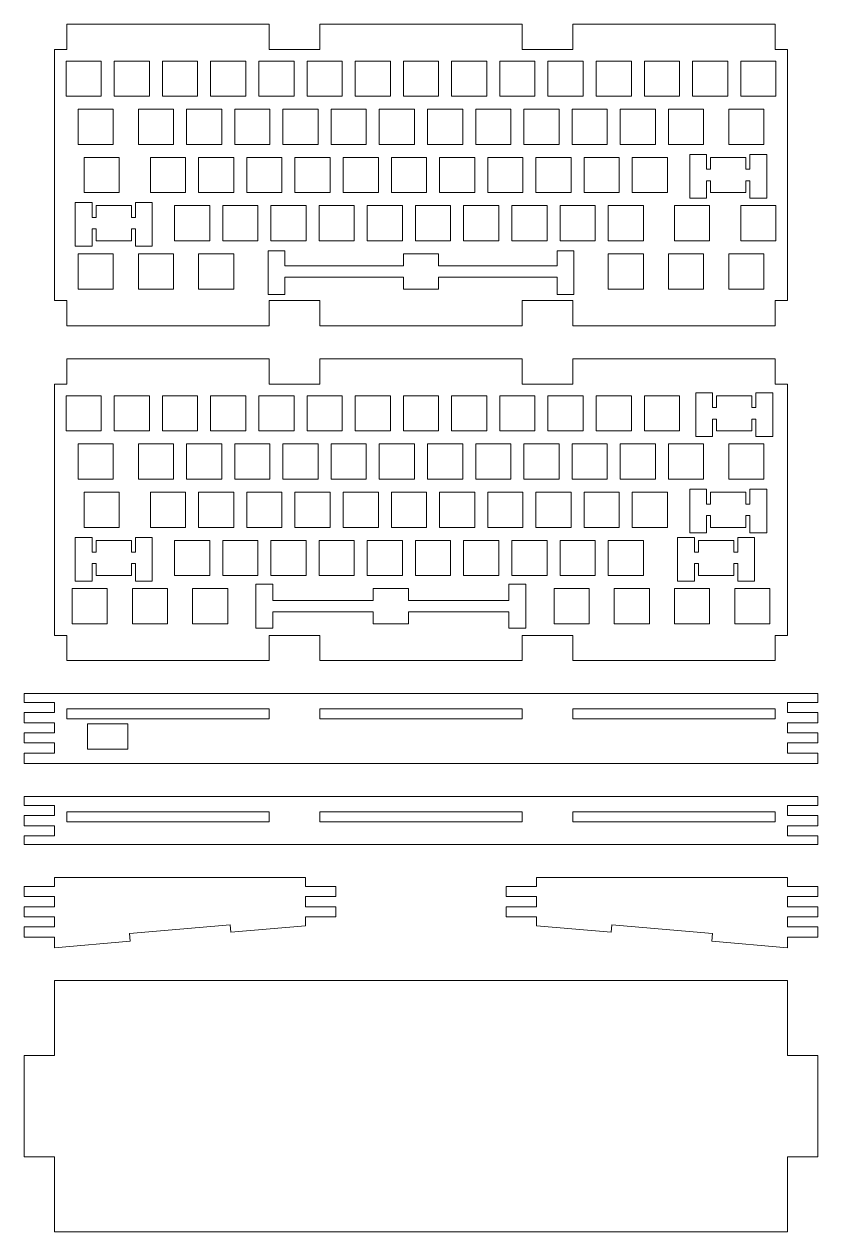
# Model space of a CAD drawing. Header units: inches. Extents: x 143 to 457, y -439 to 39.
import ezdxf

# ---------------------------------------------------------------- set-up
doc = ezdxf.new("R2010")
doc.units = ezdxf.units.IN
doc.header["$MEASUREMENT"] = 0
doc.layers.add('Layer 1', color=7, linetype='Continuous')

# ---------------------------------------------------------------- blocks, each defined once
blk = doc.blocks.new('block 3')
at = {"layer": 'Layer 1', "color": 7, "lineweight": 18, "true_color": 0xffffff}
for points in [[(440, 28.63), (440, 38.63), (360, 38.63), (360, 28.63), (340, 28.63), (340, 38.63), (260, 38.63), (260, 28.63), (240, 28.63), (240, 38.63), (160, 38.63), (160, 28.63), (155.13, 28.63), (155.13, -70.62), (160, -70.62), (160, -80.62), (240, -80.62), (240, -70.62), (260, -70.62), (260, -80.62), (340, -80.62), (340, -70.62), (360, -70.62), (360, -80.62), (440, -80.62), (440, -70.62), (444.88, -70.62), (444.88, 28.63), (440, 28.63)], [(159.7, 10.15), (159.7, 24.05), (173.6, 24.05), (173.6, 10.15), (159.7, 10.15)], [(178.75, 24.05), (192.65, 24.05), (192.65, 10.15), (178.75, 10.15), (178.75, 24.05)], [(197.8, 24.05), (211.7, 24.05), (211.7, 10.15), (197.8, 10.15), (197.8, 24.05)], [(216.85, 24.05), (230.75, 24.05), (230.75, 10.15), (216.85, 10.15), (216.85, 24.05)], [(235.9, 24.05), (249.8, 24.05), (249.8, 10.15), (235.9, 10.15), (235.9, 24.05)], [(254.95, 24.05), (268.85, 24.05), (268.85, 10.15), (254.95, 10.15), (254.95, 24.05)], [(274, 24.05), (287.9, 24.05), (287.9, 10.15), (274, 10.15), (274, 24.05)], [(293.05, 24.05), (306.95, 24.05), (306.95, 10.15), (293.05, 10.15), (293.05, 24.05)], [(312.1, 24.05), (326, 24.05), (326, 10.15), (312.1, 10.15), (312.1, 24.05)], [(331.15, 24.05), (345.05, 24.05), (345.05, 10.15), (331.15, 10.15), (331.15, 24.05)], [(350.2, 24.05), (364.1, 24.05), (364.1, 10.15), (350.2, 10.15), (350.2, 24.05)], [(369.25, 24.05), (383.15, 24.05), (383.15, 10.15), (369.25, 10.15), (369.25, 24.05)], [(388.3, 24.05), (402.2, 24.05), (402.2, 10.15), (388.3, 10.15), (388.3, 24.05)], [(407.35, 24.05), (421.25, 24.05), (421.25, 10.15), (407.35, 10.15), (407.35, 24.05)], [(440.3, 10.15), (426.4, 10.15), (426.4, 24.05), (440.3, 24.05), (440.3, 10.15)], [(178.36, -8.9), (164.46, -8.9), (164.46, 5), (178.36, 5), (178.36, -8.9)], [(188.27, -8.9), (188.27, 5), (202.18, 5), (202.18, -8.9), (188.27, -8.9)], [(207.32, -8.9), (207.32, 5), (221.23, 5), (221.23, -8.9), (207.32, -8.9)], [(226.37, -8.9), (226.37, 5), (240.28, 5), (240.28, -8.9), (226.37, -8.9)], [(245.42, -8.9), (245.42, 5), (259.33, 5), (259.33, -8.9), (245.42, -8.9)], [(264.47, -8.9), (264.47, 5), (278.38, 5), (278.38, -8.9), (264.47, -8.9)], [(283.52, -8.9), (283.52, 5), (297.43, 5), (297.43, -8.9), (283.52, -8.9)], [(302.57, -8.9), (302.57, 5), (316.48, 5), (316.48, -8.9), (302.57, -8.9)], [(321.62, -8.9), (321.62, 5), (335.53, 5), (335.53, -8.9), (321.62, -8.9)], [(340.67, -8.9), (340.67, 5), (354.58, 5), (354.58, -8.9), (340.67, -8.9)], [(359.72, -8.9), (359.72, 5), (373.63, 5), (373.63, -8.9), (359.72, -8.9)], [(392.68, 5), (392.68, -8.9), (378.77, -8.9), (378.77, 5), (392.68, 5)], [(411.73, 5), (411.73, -8.9), (397.82, -8.9), (397.82, 5), (411.73, 5)], [(421.64, 5), (435.54, 5), (435.54, -8.9), (421.64, -8.9), (421.64, 5)], [(180.74, -14.05), (180.74, -27.95), (166.84, -27.95), (166.84, -14.05), (180.74, -14.05)], [(193.04, -14.05), (206.94, -14.05), (206.94, -27.95), (193.04, -27.95), (193.04, -14.05)], [(212.09, -14.05), (225.99, -14.05), (225.99, -27.95), (212.09, -27.95), (212.09, -14.05)], [(231.14, -14.05), (245.04, -14.05), (245.04, -27.95), (231.14, -27.95), (231.14, -14.05)], [(250.19, -27.95), (250.19, -14.05), (264.09, -14.05), (264.09, -27.95), (250.19, -27.95)], [(269.24, -27.95), (269.24, -14.05), (283.14, -14.05), (283.14, -27.95), (269.24, -27.95)], [(288.29, -27.95), (288.29, -14.05), (302.19, -14.05), (302.19, -27.95), (288.29, -27.95)], [(307.34, -27.95), (307.34, -14.05), (321.24, -14.05), (321.24, -27.95), (307.34, -27.95)], [(326.39, -27.95), (326.39, -14.05), (340.29, -14.05), (340.29, -27.95), (326.39, -27.95)], [(345.44, -27.95), (345.44, -14.05), (359.34, -14.05), (359.34, -27.95), (345.44, -27.95)], [(364.49, -14.05), (378.39, -14.05), (378.39, -27.95), (364.49, -27.95), (364.49, -14.05)], [(397.44, -27.95), (383.54, -27.95), (383.54, -14.05), (397.44, -14.05), (397.44, -27.95)], [(412.87, -23.25), (412.87, -30.11), (406.22, -30.11), (406.22, -12.85), (412.87, -12.85), (412.87, -18.74), (414.49, -18.74), (414.49, -14.05), (428.39, -14.05), (428.39, -18.74), (430.02, -18.74), (430.02, -12.85), (436.67, -12.85), (436.67, -30.11), (430.02, -30.11), (430.02, -23.25), (428.39, -23.25), (428.39, -27.95), (414.49, -27.95), (414.49, -23.25), (412.87, -23.25)], [(185.51, -42.3), (185.51, -47), (171.6, -47), (171.6, -42.3), (169.98, -42.3), (169.98, -49.16), (163.33, -49.16), (163.33, -31.9), (169.98, -31.9), (169.98, -37.79), (171.6, -37.79), (171.6, -33.1), (185.51, -33.1), (185.51, -37.79), (187.13, -37.79), (187.13, -31.9), (193.78, -31.9), (193.78, -49.16), (187.13, -49.16), (187.13, -42.3), (185.51, -42.3)], [(202.56, -33.1), (216.46, -33.1), (216.46, -47), (202.56, -47), (202.56, -33.1)], [(235.51, -47), (221.61, -47), (221.61, -33.1), (235.51, -33.1), (235.51, -47)], [(240.66, -33.1), (254.56, -33.1), (254.56, -47), (240.66, -47), (240.66, -33.1)], [(259.71, -33.1), (273.61, -33.1), (273.61, -47), (259.71, -47), (259.71, -33.1)], [(278.76, -33.1), (292.66, -33.1), (292.66, -47), (278.76, -47), (278.76, -33.1)], [(297.81, -33.1), (311.71, -33.1), (311.71, -47), (297.81, -47), (297.81, -33.1)], [(316.86, -33.1), (330.76, -33.1), (330.76, -47), (316.86, -47), (316.86, -33.1)], [(335.91, -33.1), (349.81, -33.1), (349.81, -47), (335.91, -47), (335.91, -33.1)], [(368.86, -47), (354.96, -47), (354.96, -33.1), (368.86, -33.1), (368.86, -47)], [(387.91, -47), (374.01, -47), (374.01, -33.1), (387.91, -33.1), (387.91, -47)], [(414.11, -47), (400.2, -47), (400.2, -33.1), (414.11, -33.1), (414.11, -47)], [(440.3, -47), (426.4, -47), (426.4, -33.1), (440.3, -33.1), (440.3, -47)], [(178.36, -66.05), (164.46, -66.05), (164.46, -52.15), (178.36, -52.15), (178.36, -66.05)], [(202.18, -66.05), (188.27, -66.05), (188.27, -52.15), (202.18, -52.15), (202.18, -66.05)], [(225.99, -66.05), (212.09, -66.05), (212.09, -52.15), (225.99, -52.15), (225.99, -66.05)], [(360.47, -68.21), (353.82, -68.21), (353.82, -61.34), (306.95, -61.34), (306.95, -66.05), (293.05, -66.05), (293.05, -61.34), (246.17, -61.34), (246.17, -68.21), (239.52, -68.21), (239.52, -50.95), (246.17, -50.95), (246.17, -56.84), (293.05, -56.84), (293.05, -52.15), (306.95, -52.15), (306.95, -56.84), (353.82, -56.84), (353.82, -50.95), (360.47, -50.95), (360.47, -68.21)], [(387.91, -66.05), (374.01, -66.05), (374.01, -52.15), (387.91, -52.15), (387.91, -66.05)], [(411.73, -66.05), (397.82, -66.05), (397.82, -52.15), (411.73, -52.15), (411.73, -66.05)], [(435.54, -66.05), (421.64, -66.05), (421.64, -52.15), (435.54, -52.15), (435.54, -66.05)]]:
    blk.add_lwpolyline(points, dxfattribs=at)
blk = doc.blocks.new('block 2')
at = {"layer": 'Layer 1', "color": 7, "lineweight": 18, "true_color": 0xffffff}
for points in [[(159.7, 24.05), (159.7, 10.15), (173.6, 10.15), (173.6, 24.05), (159.7, 24.05)], [(159.7, 24.05), (159.7, 10.15), (173.6, 10.15), (173.6, 24.05), (159.7, 24.05)], [(178.75, 24.05), (178.75, 10.15), (192.65, 10.15), (192.65, 24.05), (178.75, 24.05)], [(178.75, 24.05), (178.75, 10.15), (192.65, 10.15), (192.65, 24.05), (178.75, 24.05)], [(197.8, 24.05), (197.8, 10.15), (211.7, 10.15), (211.7, 24.05), (197.8, 24.05)], [(197.8, 24.05), (197.8, 10.15), (211.7, 10.15), (211.7, 24.05), (197.8, 24.05)], [(216.85, 24.05), (216.85, 10.15), (230.75, 10.15), (230.75, 24.05), (216.85, 24.05)], [(216.85, 24.05), (216.85, 10.15), (230.75, 10.15), (230.75, 24.05), (216.85, 24.05)], [(235.9, 24.05), (235.9, 10.15), (249.8, 10.15), (249.8, 24.05), (235.9, 24.05)], [(235.9, 24.05), (235.9, 10.15), (249.8, 10.15), (249.8, 24.05), (235.9, 24.05)], [(254.95, 24.05), (254.95, 10.15), (268.85, 10.15), (268.85, 24.05), (254.95, 24.05)], [(254.95, 24.05), (254.95, 10.15), (268.85, 10.15), (268.85, 24.05), (254.95, 24.05)], [(274, 24.05), (274, 10.15), (287.9, 10.15), (287.9, 24.05), (274, 24.05)], [(274, 24.05), (274, 10.15), (287.9, 10.15), (287.9, 24.05), (274, 24.05)], [(293.05, 24.05), (293.05, 10.15), (306.95, 10.15), (306.95, 24.05), (293.05, 24.05)], [(293.05, 24.05), (293.05, 10.15), (306.95, 10.15), (306.95, 24.05), (293.05, 24.05)], [(312.1, 24.05), (312.1, 10.15), (326, 10.15), (326, 24.05), (312.1, 24.05)], [(312.1, 24.05), (312.1, 10.15), (326, 10.15), (326, 24.05), (312.1, 24.05)], [(331.15, 24.05), (331.15, 10.15), (345.05, 10.15), (345.05, 24.05), (331.15, 24.05)], [(331.15, 24.05), (331.15, 10.15), (345.05, 10.15), (345.05, 24.05), (331.15, 24.05)], [(350.2, 24.05), (350.2, 10.15), (364.1, 10.15), (364.1, 24.05), (350.2, 24.05)], [(350.2, 24.05), (350.2, 10.15), (364.1, 10.15), (364.1, 24.05), (350.2, 24.05)], [(369.25, 24.05), (369.25, 10.15), (383.15, 10.15), (383.15, 24.05), (369.25, 24.05)], [(369.25, 24.05), (369.25, 10.15), (383.15, 10.15), (383.15, 24.05), (369.25, 24.05)], [(388.3, 24.05), (388.3, 10.15), (402.2, 10.15), (402.2, 24.05), (388.3, 24.05)], [(388.3, 24.05), (388.3, 10.15), (402.2, 10.15), (402.2, 24.05), (388.3, 24.05)], [(407.35, 24.05), (407.35, 10.15), (421.25, 10.15), (421.25, 24.05), (407.35, 24.05)], [(407.35, 24.05), (407.35, 10.15), (421.25, 10.15), (421.25, 24.05), (407.35, 24.05)], [(426.4, 24.05), (426.4, 10.15), (440.3, 10.15), (440.3, 24.05), (426.4, 24.05)], [(426.4, 24.05), (426.4, 10.15), (440.3, 10.15), (440.3, 24.05), (426.4, 24.05)], [(164.46, 5), (164.46, -8.9), (178.36, -8.9), (178.36, 5), (164.46, 5)], [(164.46, 5), (164.46, -8.9), (178.36, -8.9), (178.36, 5), (164.46, 5)], [(188.27, 5), (188.27, -8.9), (202.18, -8.9), (202.18, 5), (188.27, 5)], [(188.27, 5), (188.27, -8.9), (202.18, -8.9), (202.18, 5), (188.27, 5)], [(207.32, 5), (207.32, -8.9), (221.23, -8.9), (221.23, 5), (207.32, 5)], [(207.32, 5), (207.32, -8.9), (221.23, -8.9), (221.23, 5), (207.32, 5)], [(226.37, 5), (226.37, -8.9), (240.28, -8.9), (240.28, 5), (226.37, 5)], [(226.37, 5), (226.37, -8.9), (240.28, -8.9), (240.28, 5), (226.37, 5)], [(245.42, 5), (245.42, -8.9), (259.33, -8.9), (259.33, 5), (245.42, 5)], [(245.42, 5), (245.42, -8.9), (259.33, -8.9), (259.33, 5), (245.42, 5)], [(264.47, 5), (264.47, -8.9), (278.38, -8.9), (278.38, 5), (264.47, 5)], [(264.47, 5), (264.47, -8.9), (278.38, -8.9), (278.38, 5), (264.47, 5)], [(283.52, 5), (283.52, -8.9), (297.43, -8.9), (297.43, 5), (283.52, 5)], [(283.52, 5), (283.52, -8.9), (297.43, -8.9), (297.43, 5), (283.52, 5)], [(302.57, 5), (302.57, -8.9), (316.48, -8.9), (316.48, 5), (302.57, 5)], [(302.57, 5), (302.57, -8.9), (316.48, -8.9), (316.48, 5), (302.57, 5)], [(321.62, 5), (321.62, -8.9), (335.53, -8.9), (335.53, 5), (321.62, 5)], [(321.62, 5), (321.62, -8.9), (335.53, -8.9), (335.53, 5), (321.62, 5)], [(340.67, 5), (340.67, -8.9), (354.58, -8.9), (354.58, 5), (340.67, 5)], [(340.67, 5), (340.67, -8.9), (354.58, -8.9), (354.58, 5), (340.67, 5)], [(359.72, 5), (359.72, -8.9), (373.63, -8.9), (373.63, 5), (359.72, 5)], [(359.72, 5), (359.72, -8.9), (373.63, -8.9), (373.63, 5), (359.72, 5)], [(378.77, 5), (378.77, -8.9), (392.68, -8.9), (392.68, 5), (378.77, 5)], [(378.77, 5), (378.77, -8.9), (392.68, -8.9), (392.68, 5), (378.77, 5)], [(397.82, 5), (397.82, -8.9), (411.73, -8.9), (411.73, 5), (397.82, 5)], [(397.82, 5), (397.82, -8.9), (411.73, -8.9), (411.73, 5), (397.82, 5)], [(421.64, 5), (421.64, -8.9), (435.54, -8.9), (435.54, 5), (421.64, 5)], [(421.64, 5), (421.64, -8.9), (435.54, -8.9), (435.54, 5), (421.64, 5)], [(166.84, -14.05), (166.84, -27.95), (180.74, -27.95), (180.74, -14.05), (166.84, -14.05)], [(166.84, -14.05), (166.84, -27.95), (180.74, -27.95), (180.74, -14.05), (166.84, -14.05)], [(193.04, -14.05), (193.04, -27.95), (206.94, -27.95), (206.94, -14.05), (193.04, -14.05)], [(193.04, -14.05), (193.04, -27.95), (206.94, -27.95), (206.94, -14.05), (193.04, -14.05)], [(212.09, -14.05), (212.09, -27.95), (225.99, -27.95), (225.99, -14.05), (212.09, -14.05)], [(212.09, -14.05), (212.09, -27.95), (225.99, -27.95), (225.99, -14.05), (212.09, -14.05)], [(231.14, -14.05), (231.14, -27.95), (245.04, -27.95), (245.04, -14.05), (231.14, -14.05)], [(231.14, -14.05), (231.14, -27.95), (245.04, -27.95), (245.04, -14.05), (231.14, -14.05)], [(250.19, -14.05), (250.19, -27.95), (264.09, -27.95), (264.09, -14.05), (250.19, -14.05)], [(250.19, -14.05), (250.19, -27.95), (264.09, -27.95), (264.09, -14.05), (250.19, -14.05)], [(269.24, -14.05), (269.24, -27.95), (283.14, -27.95), (283.14, -14.05), (269.24, -14.05)], [(269.24, -14.05), (269.24, -27.95), (283.14, -27.95), (283.14, -14.05), (269.24, -14.05)], [(288.29, -14.05), (288.29, -27.95), (302.19, -27.95), (302.19, -14.05), (288.29, -14.05)], [(288.29, -14.05), (288.29, -27.95), (302.19, -27.95), (302.19, -14.05), (288.29, -14.05)], [(307.34, -14.05), (307.34, -27.95), (321.24, -27.95), (321.24, -14.05), (307.34, -14.05)], [(307.34, -14.05), (307.34, -27.95), (321.24, -27.95), (321.24, -14.05), (307.34, -14.05)], [(326.39, -14.05), (326.39, -27.95), (340.29, -27.95), (340.29, -14.05), (326.39, -14.05)], [(326.39, -14.05), (326.39, -27.95), (340.29, -27.95), (340.29, -14.05), (326.39, -14.05)], [(345.44, -14.05), (345.44, -27.95), (359.34, -27.95), (359.34, -14.05), (345.44, -14.05)], [(345.44, -14.05), (345.44, -27.95), (359.34, -27.95), (359.34, -14.05), (345.44, -14.05)], [(364.49, -14.05), (364.49, -27.95), (378.39, -27.95), (378.39, -14.05), (364.49, -14.05)], [(364.49, -14.05), (364.49, -27.95), (378.39, -27.95), (378.39, -14.05), (364.49, -14.05)], [(383.54, -14.05), (383.54, -27.95), (397.44, -27.95), (397.44, -14.05), (383.54, -14.05)], [(383.54, -14.05), (383.54, -27.95), (397.44, -27.95), (397.44, -14.05), (383.54, -14.05)], [(202.56, -33.1), (202.56, -47), (216.46, -47), (216.46, -33.1), (202.56, -33.1)], [(202.56, -33.1), (202.56, -47), (216.46, -47), (216.46, -33.1), (202.56, -33.1)], [(221.61, -33.1), (221.61, -47), (235.51, -47), (235.51, -33.1), (221.61, -33.1)], [(221.61, -33.1), (221.61, -47), (235.51, -47), (235.51, -33.1), (221.61, -33.1)], [(240.66, -33.1), (240.66, -47), (254.56, -47), (254.56, -33.1), (240.66, -33.1)], [(240.66, -33.1), (240.66, -47), (254.56, -47), (254.56, -33.1), (240.66, -33.1)], [(259.71, -33.1), (259.71, -47), (273.61, -47), (273.61, -33.1), (259.71, -33.1)], [(259.71, -33.1), (259.71, -47), (273.61, -47), (273.61, -33.1), (259.71, -33.1)], [(278.76, -33.1), (278.76, -47), (292.66, -47), (292.66, -33.1), (278.76, -33.1)], [(278.76, -33.1), (278.76, -47), (292.66, -47), (292.66, -33.1), (278.76, -33.1)], [(297.81, -33.1), (297.81, -47), (311.71, -47), (311.71, -33.1), (297.81, -33.1)], [(297.81, -33.1), (297.81, -47), (311.71, -47), (311.71, -33.1), (297.81, -33.1)], [(316.86, -33.1), (316.86, -47), (330.76, -47), (330.76, -33.1), (316.86, -33.1)], [(316.86, -33.1), (316.86, -47), (330.76, -47), (330.76, -33.1), (316.86, -33.1)], [(335.91, -33.1), (335.91, -47), (349.81, -47), (349.81, -33.1), (335.91, -33.1)], [(335.91, -33.1), (335.91, -47), (349.81, -47), (349.81, -33.1), (335.91, -33.1)], [(354.96, -33.1), (354.96, -47), (368.86, -47), (368.86, -33.1), (354.96, -33.1)], [(354.96, -33.1), (354.96, -47), (368.86, -47), (368.86, -33.1), (354.96, -33.1)], [(374.01, -33.1), (374.01, -47), (387.91, -47), (387.91, -33.1), (374.01, -33.1)], [(374.01, -33.1), (374.01, -47), (387.91, -47), (387.91, -33.1), (374.01, -33.1)], [(400.2, -33.1), (400.2, -47), (414.11, -47), (414.11, -33.1), (400.2, -33.1)], [(400.2, -33.1), (400.2, -47), (414.11, -47), (414.11, -33.1), (400.2, -33.1)], [(426.4, -33.1), (426.4, -47), (440.3, -47), (440.3, -33.1), (426.4, -33.1)], [(426.4, -33.1), (426.4, -47), (440.3, -47), (440.3, -33.1), (426.4, -33.1)], [(164.46, -52.15), (164.46, -66.05), (178.36, -66.05), (178.36, -52.15), (164.46, -52.15)], [(164.46, -52.15), (164.46, -66.05), (178.36, -66.05), (178.36, -52.15), (164.46, -52.15)], [(188.27, -52.15), (188.27, -66.05), (202.18, -66.05), (202.18, -52.15), (188.27, -52.15)], [(188.27, -52.15), (188.27, -66.05), (202.18, -66.05), (202.18, -52.15), (188.27, -52.15)], [(212.09, -52.15), (212.09, -66.05), (225.99, -66.05), (225.99, -52.15), (212.09, -52.15)], [(212.09, -52.15), (212.09, -66.05), (225.99, -66.05), (225.99, -52.15), (212.09, -52.15)], [(374.01, -52.15), (374.01, -66.05), (387.91, -66.05), (387.91, -52.15), (374.01, -52.15)], [(374.01, -52.15), (374.01, -66.05), (387.91, -66.05), (387.91, -52.15), (374.01, -52.15)], [(397.82, -52.15), (397.82, -66.05), (411.73, -66.05), (411.73, -52.15), (397.82, -52.15)], [(397.82, -52.15), (397.82, -66.05), (411.73, -66.05), (411.73, -52.15), (397.82, -52.15)], [(421.64, -52.15), (421.64, -66.05), (435.54, -66.05), (435.54, -52.15), (421.64, -52.15)], [(421.64, -52.15), (421.64, -66.05), (435.54, -66.05), (435.54, -52.15), (421.64, -52.15)]]:
    blk.add_lwpolyline(points, dxfattribs=at)
at = {"layer": 'Layer 1'}
blk.add_blockref('block 3', (0, 0), dxfattribs=at)
blk = doc.blocks.new('block 6')
at = {"layer": 'Layer 1', "color": 7, "lineweight": 18, "true_color": 0xffffff}
for points in [[(440, -103.65), (440, -93.64), (360, -93.64), (360, -103.65), (340, -103.65), (340, -93.64), (260, -93.64), (260, -103.65), (240, -103.65), (240, -93.64), (160, -93.64), (160, -103.65), (155.13, -103.65), (155.13, -202.9), (160, -202.9), (160, -212.9), (240, -212.9), (240, -202.9), (260, -202.9), (260, -212.9), (340, -212.9), (340, -202.9), (360, -202.9), (360, -212.9), (440, -212.9), (440, -202.9), (444.88, -202.9), (444.88, -103.65), (440, -103.65)], [(159.7, -122.12), (159.7, -108.22), (173.6, -108.22), (173.6, -122.12), (159.7, -122.12)], [(178.75, -108.22), (192.65, -108.22), (192.65, -122.12), (178.75, -122.12), (178.75, -108.22)], [(197.8, -108.22), (211.7, -108.22), (211.7, -122.12), (197.8, -122.12), (197.8, -108.22)], [(216.85, -108.22), (230.75, -108.22), (230.75, -122.12), (216.85, -122.12), (216.85, -108.22)], [(235.9, -108.22), (249.8, -108.22), (249.8, -122.12), (235.9, -122.12), (235.9, -108.22)], [(254.95, -108.22), (268.85, -108.22), (268.85, -122.12), (254.95, -122.12), (254.95, -108.22)], [(274, -108.22), (287.9, -108.22), (287.9, -122.12), (274, -122.12), (274, -108.22)], [(293.05, -108.22), (306.95, -108.22), (306.95, -122.12), (293.05, -122.12), (293.05, -108.22)], [(312.1, -108.22), (326, -108.22), (326, -122.12), (312.1, -122.12), (312.1, -108.22)], [(331.15, -108.22), (345.05, -108.22), (345.05, -122.12), (331.15, -122.12), (331.15, -108.22)], [(350.2, -108.22), (364.1, -108.22), (364.1, -122.12), (350.2, -122.12), (350.2, -108.22)], [(369.25, -108.22), (383.15, -108.22), (383.15, -122.12), (369.25, -122.12), (369.25, -108.22)], [(388.3, -108.22), (402.2, -108.22), (402.2, -122.12), (388.3, -122.12), (388.3, -108.22)], [(439.05, -124.29), (432.4, -124.29), (432.4, -117.42), (430.78, -117.42), (430.78, -122.12), (416.87, -122.12), (416.87, -117.42), (415.25, -117.42), (415.25, -124.29), (408.6, -124.29), (408.6, -107.02), (415.25, -107.02), (415.25, -112.92), (416.87, -112.92), (416.87, -108.22), (430.78, -108.22), (430.78, -112.92), (432.4, -112.92), (432.4, -107.02), (439.05, -107.02), (439.05, -124.29)], [(178.36, -141.17), (164.46, -141.17), (164.46, -127.27), (178.36, -127.27), (178.36, -141.17)], [(188.27, -141.17), (188.27, -127.27), (202.18, -127.27), (202.18, -141.17), (188.27, -141.17)], [(207.32, -141.17), (207.32, -127.27), (221.23, -127.27), (221.23, -141.17), (207.32, -141.17)], [(226.37, -141.17), (226.37, -127.27), (240.28, -127.27), (240.28, -141.17), (226.37, -141.17)], [(245.42, -141.17), (245.42, -127.27), (259.33, -127.27), (259.33, -141.17), (245.42, -141.17)], [(264.47, -141.17), (264.47, -127.27), (278.38, -127.27), (278.38, -141.17), (264.47, -141.17)], [(283.52, -141.17), (283.52, -127.27), (297.43, -127.27), (297.43, -141.17), (283.52, -141.17)], [(302.57, -141.17), (302.57, -127.27), (316.48, -127.27), (316.48, -141.17), (302.57, -141.17)], [(321.62, -141.17), (321.62, -127.27), (335.53, -127.27), (335.53, -141.17), (321.62, -141.17)], [(340.67, -141.17), (340.67, -127.27), (354.58, -127.27), (354.58, -141.17), (340.67, -141.17)], [(359.72, -141.17), (359.72, -127.27), (373.63, -127.27), (373.63, -141.17), (359.72, -141.17)], [(392.68, -127.27), (392.68, -141.17), (378.77, -141.17), (378.77, -127.27), (392.68, -127.27)], [(397.82, -127.27), (411.73, -127.27), (411.73, -141.17), (397.82, -141.17), (397.82, -127.27)], [(421.64, -141.17), (421.64, -127.27), (435.54, -127.27), (435.54, -141.17), (421.64, -141.17)], [(180.74, -146.32), (180.74, -160.22), (166.84, -160.22), (166.84, -146.32), (180.74, -146.32)], [(193.04, -146.32), (206.94, -146.32), (206.94, -160.22), (193.04, -160.22), (193.04, -146.32)], [(212.09, -146.32), (225.99, -146.32), (225.99, -160.22), (212.09, -160.22), (212.09, -146.32)], [(231.14, -160.22), (231.14, -146.32), (245.04, -146.32), (245.04, -160.22), (231.14, -160.22)], [(250.19, -160.22), (250.19, -146.32), (264.09, -146.32), (264.09, -160.22), (250.19, -160.22)], [(269.24, -160.22), (269.24, -146.32), (283.14, -146.32), (283.14, -160.22), (269.24, -160.22)], [(288.29, -160.22), (288.29, -146.32), (302.19, -146.32), (302.19, -160.22), (288.29, -160.22)], [(307.34, -160.22), (307.34, -146.32), (321.24, -146.32), (321.24, -160.22), (307.34, -160.22)], [(326.39, -160.22), (326.39, -146.32), (340.29, -146.32), (340.29, -160.22), (326.39, -160.22)], [(345.44, -146.32), (359.34, -146.32), (359.34, -160.22), (345.44, -160.22), (345.44, -146.32)], [(364.49, -146.32), (378.39, -146.32), (378.39, -160.22), (364.49, -160.22), (364.49, -146.32)], [(397.44, -160.22), (383.54, -160.22), (383.54, -146.32), (397.44, -146.32), (397.44, -160.22)], [(414.49, -151.02), (414.49, -146.32), (428.39, -146.32), (428.39, -151.02), (430.02, -151.02), (430.02, -145.12), (436.67, -145.12), (436.67, -162.39), (430.02, -162.39), (430.02, -155.52), (428.39, -155.52), (428.39, -160.22), (414.49, -160.22), (414.49, -155.52), (412.87, -155.52), (412.87, -162.39), (406.22, -162.39), (406.22, -145.12), (412.87, -145.12), (412.87, -151.02), (414.49, -151.02)], [(185.51, -179.27), (171.6, -179.27), (171.6, -174.57), (169.98, -174.57), (169.98, -181.44), (163.33, -181.44), (163.33, -164.17), (169.98, -164.17), (169.98, -170.07), (171.6, -170.07), (171.6, -165.37), (185.51, -165.37), (185.51, -170.07), (187.13, -170.07), (187.13, -164.17), (193.78, -164.17), (193.78, -181.44), (187.13, -181.44), (187.13, -174.57), (185.51, -174.57), (185.51, -179.27)], [(202.56, -165.37), (216.46, -165.37), (216.46, -179.27), (202.56, -179.27), (202.56, -165.37)], [(221.61, -165.37), (235.51, -165.37), (235.51, -179.27), (221.61, -179.27), (221.61, -165.37)], [(240.66, -165.37), (254.56, -165.37), (254.56, -179.27), (240.66, -179.27), (240.66, -165.37)], [(259.71, -165.37), (273.61, -165.37), (273.61, -179.27), (259.71, -179.27), (259.71, -165.37)], [(278.76, -165.37), (292.66, -165.37), (292.66, -179.27), (278.76, -179.27), (278.76, -165.37)], [(297.81, -165.37), (311.71, -165.37), (311.71, -179.27), (297.81, -179.27), (297.81, -165.37)], [(316.86, -165.37), (330.76, -165.37), (330.76, -179.27), (316.86, -179.27), (316.86, -165.37)], [(349.81, -179.27), (335.91, -179.27), (335.91, -165.37), (349.81, -165.37), (349.81, -179.27)], [(368.86, -179.27), (354.96, -179.27), (354.96, -165.37), (368.86, -165.37), (368.86, -179.27)], [(374.01, -165.37), (387.91, -165.37), (387.91, -179.27), (374.01, -179.27), (374.01, -165.37)], [(423.63, -179.27), (409.73, -179.27), (409.73, -174.57), (408.11, -174.57), (408.11, -181.44), (401.46, -181.44), (401.46, -164.17), (408.11, -164.17), (408.11, -170.07), (409.73, -170.07), (409.73, -165.37), (423.63, -165.37), (423.63, -170.07), (425.26, -170.07), (425.26, -164.17), (431.9, -164.17), (431.9, -181.44), (425.26, -181.44), (425.26, -174.57), (423.63, -174.57), (423.63, -179.27)], [(175.98, -198.32), (162.08, -198.32), (162.08, -184.42), (175.98, -184.42), (175.98, -198.32)], [(199.79, -198.32), (185.89, -198.32), (185.89, -184.42), (199.79, -184.42), (199.79, -198.32)], [(223.61, -198.32), (209.7, -198.32), (209.7, -184.42), (223.61, -184.42), (223.61, -198.32)], [(341.42, -200), (334.77, -200), (334.77, -193.62), (295.04, -193.62), (295.04, -198.32), (281.14, -198.32), (281.14, -193.62), (241.42, -193.62), (241.42, -200), (234.77, -200), (234.77, -182.74), (241.42, -182.74), (241.42, -189.12), (281.14, -189.12), (281.14, -184.42), (295.04, -184.42), (295.04, -189.12), (334.77, -189.12), (334.77, -182.74), (341.42, -182.74), (341.42, -200)], [(366.48, -198.32), (352.58, -198.32), (352.58, -184.42), (366.48, -184.42), (366.48, -198.32)], [(390.29, -198.32), (376.39, -198.32), (376.39, -184.42), (390.29, -184.42), (390.29, -198.32)], [(414.11, -198.32), (400.2, -198.32), (400.2, -184.42), (414.11, -184.42), (414.11, -198.32)], [(437.92, -198.32), (424.02, -198.32), (424.02, -184.42), (437.92, -184.42), (437.92, -198.32)]]:
    blk.add_lwpolyline(points, dxfattribs=at)
blk = doc.blocks.new('block 5')
at = {"layer": 'Layer 1', "color": 7, "lineweight": 18, "true_color": 0xffffff}
for points in [[(159.7, -108.22), (159.7, -122.12), (173.6, -122.12), (173.6, -108.22), (159.7, -108.22)], [(159.7, -108.22), (159.7, -122.12), (173.6, -122.12), (173.6, -108.22), (159.7, -108.22)], [(178.75, -108.22), (178.75, -122.12), (192.65, -122.12), (192.65, -108.22), (178.75, -108.22)], [(178.75, -108.22), (178.75, -122.12), (192.65, -122.12), (192.65, -108.22), (178.75, -108.22)], [(197.8, -108.22), (197.8, -122.12), (211.7, -122.12), (211.7, -108.22), (197.8, -108.22)], [(197.8, -108.22), (197.8, -122.12), (211.7, -122.12), (211.7, -108.22), (197.8, -108.22)], [(216.85, -108.22), (216.85, -122.12), (230.75, -122.12), (230.75, -108.22), (216.85, -108.22)], [(216.85, -108.22), (216.85, -122.12), (230.75, -122.12), (230.75, -108.22), (216.85, -108.22)], [(235.9, -108.22), (235.9, -122.12), (249.8, -122.12), (249.8, -108.22), (235.9, -108.22)], [(235.9, -108.22), (235.9, -122.12), (249.8, -122.12), (249.8, -108.22), (235.9, -108.22)], [(254.95, -108.22), (254.95, -122.12), (268.85, -122.12), (268.85, -108.22), (254.95, -108.22)], [(254.95, -108.22), (254.95, -122.12), (268.85, -122.12), (268.85, -108.22), (254.95, -108.22)], [(274, -108.22), (274, -122.12), (287.9, -122.12), (287.9, -108.22), (274, -108.22)], [(274, -108.22), (274, -122.12), (287.9, -122.12), (287.9, -108.22), (274, -108.22)], [(293.05, -108.22), (293.05, -122.12), (306.95, -122.12), (306.95, -108.22), (293.05, -108.22)], [(293.05, -108.22), (293.05, -122.12), (306.95, -122.12), (306.95, -108.22), (293.05, -108.22)], [(312.1, -108.22), (312.1, -122.12), (326, -122.12), (326, -108.22), (312.1, -108.22)], [(312.1, -108.22), (312.1, -122.12), (326, -122.12), (326, -108.22), (312.1, -108.22)], [(331.15, -108.22), (331.15, -122.12), (345.05, -122.12), (345.05, -108.22), (331.15, -108.22)], [(331.15, -108.22), (331.15, -122.12), (345.05, -122.12), (345.05, -108.22), (331.15, -108.22)], [(350.2, -108.22), (350.2, -122.12), (364.1, -122.12), (364.1, -108.22), (350.2, -108.22)], [(350.2, -108.22), (350.2, -122.12), (364.1, -122.12), (364.1, -108.22), (350.2, -108.22)], [(369.25, -108.22), (369.25, -122.12), (383.15, -122.12), (383.15, -108.22), (369.25, -108.22)], [(369.25, -108.22), (369.25, -122.12), (383.15, -122.12), (383.15, -108.22), (369.25, -108.22)], [(388.3, -108.22), (388.3, -122.12), (402.2, -122.12), (402.2, -108.22), (388.3, -108.22)], [(388.3, -108.22), (388.3, -122.12), (402.2, -122.12), (402.2, -108.22), (388.3, -108.22)], [(164.46, -127.27), (164.46, -141.17), (178.36, -141.17), (178.36, -127.27), (164.46, -127.27)], [(164.46, -127.27), (164.46, -141.17), (178.36, -141.17), (178.36, -127.27), (164.46, -127.27)], [(188.27, -127.27), (188.27, -141.17), (202.18, -141.17), (202.18, -127.27), (188.27, -127.27)], [(188.27, -127.27), (188.27, -141.17), (202.18, -141.17), (202.18, -127.27), (188.27, -127.27)], [(207.32, -127.27), (207.32, -141.17), (221.23, -141.17), (221.23, -127.27), (207.32, -127.27)], [(207.32, -127.27), (207.32, -141.17), (221.23, -141.17), (221.23, -127.27), (207.32, -127.27)], [(226.37, -127.27), (226.37, -141.17), (240.28, -141.17), (240.28, -127.27), (226.37, -127.27)], [(226.37, -127.27), (226.37, -141.17), (240.28, -141.17), (240.28, -127.27), (226.37, -127.27)], [(245.42, -127.27), (245.42, -141.17), (259.33, -141.17), (259.33, -127.27), (245.42, -127.27)], [(245.42, -127.27), (245.42, -141.17), (259.33, -141.17), (259.33, -127.27), (245.42, -127.27)], [(264.47, -127.27), (264.47, -141.17), (278.38, -141.17), (278.38, -127.27), (264.47, -127.27)], [(264.47, -127.27), (264.47, -141.17), (278.38, -141.17), (278.38, -127.27), (264.47, -127.27)], [(283.52, -127.27), (283.52, -141.17), (297.43, -141.17), (297.43, -127.27), (283.52, -127.27)], [(283.52, -127.27), (283.52, -141.17), (297.43, -141.17), (297.43, -127.27), (283.52, -127.27)], [(302.57, -127.27), (302.57, -141.17), (316.48, -141.17), (316.48, -127.27), (302.57, -127.27)], [(302.57, -127.27), (302.57, -141.17), (316.48, -141.17), (316.48, -127.27), (302.57, -127.27)], [(321.62, -127.27), (321.62, -141.17), (335.53, -141.17), (335.53, -127.27), (321.62, -127.27)], [(321.62, -127.27), (321.62, -141.17), (335.53, -141.17), (335.53, -127.27), (321.62, -127.27)], [(340.67, -127.27), (340.67, -141.17), (354.58, -141.17), (354.58, -127.27), (340.67, -127.27)], [(340.67, -127.27), (340.67, -141.17), (354.58, -141.17), (354.58, -127.27), (340.67, -127.27)], [(359.72, -127.27), (359.72, -141.17), (373.63, -141.17), (373.63, -127.27), (359.72, -127.27)], [(359.72, -127.27), (359.72, -141.17), (373.63, -141.17), (373.63, -127.27), (359.72, -127.27)], [(378.77, -127.27), (378.77, -141.17), (392.68, -141.17), (392.68, -127.27), (378.77, -127.27)], [(378.77, -127.27), (378.77, -141.17), (392.68, -141.17), (392.68, -127.27), (378.77, -127.27)], [(397.82, -127.27), (397.82, -141.17), (411.73, -141.17), (411.73, -127.27), (397.82, -127.27)], [(397.82, -127.27), (397.82, -141.17), (411.73, -141.17), (411.73, -127.27), (397.82, -127.27)], [(421.64, -127.27), (421.64, -141.17), (435.54, -141.17), (435.54, -127.27), (421.64, -127.27)], [(421.64, -127.27), (421.64, -141.17), (435.54, -141.17), (435.54, -127.27), (421.64, -127.27)], [(166.84, -146.32), (166.84, -160.22), (180.74, -160.22), (180.74, -146.32), (166.84, -146.32)], [(166.84, -146.32), (166.84, -160.22), (180.74, -160.22), (180.74, -146.32), (166.84, -146.32)], [(193.04, -146.32), (193.04, -160.22), (206.94, -160.22), (206.94, -146.32), (193.04, -146.32)], [(193.04, -146.32), (193.04, -160.22), (206.94, -160.22), (206.94, -146.32), (193.04, -146.32)], [(212.09, -146.32), (212.09, -160.22), (225.99, -160.22), (225.99, -146.32), (212.09, -146.32)], [(212.09, -146.32), (212.09, -160.22), (225.99, -160.22), (225.99, -146.32), (212.09, -146.32)], [(231.14, -146.32), (231.14, -160.22), (245.04, -160.22), (245.04, -146.32), (231.14, -146.32)], [(231.14, -146.32), (231.14, -160.22), (245.04, -160.22), (245.04, -146.32), (231.14, -146.32)], [(250.19, -146.32), (250.19, -160.22), (264.09, -160.22), (264.09, -146.32), (250.19, -146.32)], [(250.19, -146.32), (250.19, -160.22), (264.09, -160.22), (264.09, -146.32), (250.19, -146.32)], [(269.24, -146.32), (269.24, -160.22), (283.14, -160.22), (283.14, -146.32), (269.24, -146.32)], [(269.24, -146.32), (269.24, -160.22), (283.14, -160.22), (283.14, -146.32), (269.24, -146.32)], [(288.29, -146.32), (288.29, -160.22), (302.19, -160.22), (302.19, -146.32), (288.29, -146.32)], [(288.29, -146.32), (288.29, -160.22), (302.19, -160.22), (302.19, -146.32), (288.29, -146.32)], [(307.34, -146.32), (307.34, -160.22), (321.24, -160.22), (321.24, -146.32), (307.34, -146.32)], [(307.34, -146.32), (307.34, -160.22), (321.24, -160.22), (321.24, -146.32), (307.34, -146.32)], [(326.39, -146.32), (326.39, -160.22), (340.29, -160.22), (340.29, -146.32), (326.39, -146.32)], [(326.39, -146.32), (326.39, -160.22), (340.29, -160.22), (340.29, -146.32), (326.39, -146.32)], [(345.44, -146.32), (345.44, -160.22), (359.34, -160.22), (359.34, -146.32), (345.44, -146.32)], [(345.44, -146.32), (345.44, -160.22), (359.34, -160.22), (359.34, -146.32), (345.44, -146.32)], [(364.49, -146.32), (364.49, -160.22), (378.39, -160.22), (378.39, -146.32), (364.49, -146.32)], [(364.49, -146.32), (364.49, -160.22), (378.39, -160.22), (378.39, -146.32), (364.49, -146.32)], [(383.54, -146.32), (383.54, -160.22), (397.44, -160.22), (397.44, -146.32), (383.54, -146.32)], [(383.54, -146.32), (383.54, -160.22), (397.44, -160.22), (397.44, -146.32), (383.54, -146.32)], [(202.56, -165.37), (202.56, -179.27), (216.46, -179.27), (216.46, -165.37), (202.56, -165.37)], [(202.56, -165.37), (202.56, -179.27), (216.46, -179.27), (216.46, -165.37), (202.56, -165.37)], [(221.61, -165.37), (221.61, -179.27), (235.51, -179.27), (235.51, -165.37), (221.61, -165.37)], [(221.61, -165.37), (221.61, -179.27), (235.51, -179.27), (235.51, -165.37), (221.61, -165.37)], [(240.66, -165.37), (240.66, -179.27), (254.56, -179.27), (254.56, -165.37), (240.66, -165.37)], [(240.66, -165.37), (240.66, -179.27), (254.56, -179.27), (254.56, -165.37), (240.66, -165.37)], [(259.71, -165.37), (259.71, -179.27), (273.61, -179.27), (273.61, -165.37), (259.71, -165.37)], [(259.71, -165.37), (259.71, -179.27), (273.61, -179.27), (273.61, -165.37), (259.71, -165.37)], [(278.76, -165.37), (278.76, -179.27), (292.66, -179.27), (292.66, -165.37), (278.76, -165.37)], [(278.76, -165.37), (278.76, -179.27), (292.66, -179.27), (292.66, -165.37), (278.76, -165.37)], [(297.81, -165.37), (297.81, -179.27), (311.71, -179.27), (311.71, -165.37), (297.81, -165.37)], [(297.81, -165.37), (297.81, -179.27), (311.71, -179.27), (311.71, -165.37), (297.81, -165.37)], [(316.86, -165.37), (316.86, -179.27), (330.76, -179.27), (330.76, -165.37), (316.86, -165.37)], [(316.86, -165.37), (316.86, -179.27), (330.76, -179.27), (330.76, -165.37), (316.86, -165.37)], [(335.91, -165.37), (335.91, -179.27), (349.81, -179.27), (349.81, -165.37), (335.91, -165.37)], [(335.91, -165.37), (335.91, -179.27), (349.81, -179.27), (349.81, -165.37), (335.91, -165.37)], [(354.96, -165.37), (354.96, -179.27), (368.86, -179.27), (368.86, -165.37), (354.96, -165.37)], [(354.96, -165.37), (354.96, -179.27), (368.86, -179.27), (368.86, -165.37), (354.96, -165.37)], [(374.01, -165.37), (374.01, -179.27), (387.91, -179.27), (387.91, -165.37), (374.01, -165.37)], [(374.01, -165.37), (374.01, -179.27), (387.91, -179.27), (387.91, -165.37), (374.01, -165.37)], [(162.08, -184.42), (162.08, -198.32), (175.98, -198.32), (175.98, -184.42), (162.08, -184.42)], [(162.08, -184.42), (162.08, -198.32), (175.98, -198.32), (175.98, -184.42), (162.08, -184.42)], [(185.89, -184.42), (185.89, -198.32), (199.79, -198.32), (199.79, -184.42), (185.89, -184.42)], [(185.89, -184.42), (185.89, -198.32), (199.79, -198.32), (199.79, -184.42), (185.89, -184.42)], [(209.7, -184.42), (209.7, -198.32), (223.61, -198.32), (223.61, -184.42), (209.7, -184.42)], [(209.7, -184.42), (209.7, -198.32), (223.61, -198.32), (223.61, -184.42), (209.7, -184.42)], [(352.58, -184.42), (352.58, -198.32), (366.48, -198.32), (366.48, -184.42), (352.58, -184.42)], [(352.58, -184.42), (352.58, -198.32), (366.48, -198.32), (366.48, -184.42), (352.58, -184.42)], [(376.39, -184.42), (376.39, -198.32), (390.29, -198.32), (390.29, -184.42), (376.39, -184.42)], [(376.39, -184.42), (376.39, -198.32), (390.29, -198.32), (390.29, -184.42), (376.39, -184.42)], [(400.2, -184.42), (400.2, -198.32), (414.11, -198.32), (414.11, -184.42), (400.2, -184.42)], [(400.2, -184.42), (400.2, -198.32), (414.11, -198.32), (414.11, -184.42), (400.2, -184.42)], [(424.02, -184.42), (424.02, -198.32), (437.92, -198.32), (437.92, -184.42), (424.02, -184.42)], [(424.02, -184.42), (424.02, -198.32), (437.92, -198.32), (437.92, -184.42), (424.02, -184.42)]]:
    blk.add_lwpolyline(points, dxfattribs=at)
at = {"layer": 'Layer 1'}
blk.add_blockref('block 6', (0, 0), dxfattribs=at)
blk = doc.blocks.new('block 4')
at = {"layer": 'Layer 1'}
blk.add_blockref('block 5', (0, 0), dxfattribs=at)

msp = doc.modelspace()

# ---------------------------------------------------------------- linework, layer by layer
at = {"layer": 'Layer 1', "color": 7, "lineweight": 18, "true_color": 0xffffff}
for points in [[(456.87, -229.42), (456.87, -225.92), (143.13, -225.92), (143.13, -229.42), (155.13, -229.42), (155.13, -231.42), (155.12, -231.42), (155.12, -233.42), (145.13, -233.42), (145.13, -233.42), (143.13, -233.42), (143.13, -237.42), (145.13, -237.42), (145.13, -237.42), (155.13, -237.42), (155.13, -239.42), (155.12, -239.42), (155.12, -241.42), (143.13, -241.42), (143.13, -245.42), (155.13, -245.42), (155.13, -247.42), (155.12, -247.42), (155.12, -249.42), (143.13, -249.42), (143.13, -253.6), (456.87, -253.6), (456.87, -249.42), (444.88, -249.42), (444.88, -245.42), (456.87, -245.42), (456.87, -241.42), (444.88, -241.42), (444.88, -237.42), (454.87, -237.42), (454.87, -237.42), (456.87, -237.42), (456.87, -233.42), (454.87, -233.42), (454.87, -233.42), (444.88, -233.42), (444.88, -229.42), (456.87, -229.42)], [(240, -235.92), (160, -235.92), (160, -231.92), (240, -231.92), (240, -235.92)], [(340, -235.92), (260, -235.92), (260, -231.92), (340, -231.92), (340, -235.92)], [(440, -235.92), (360, -235.92), (360, -231.92), (440, -231.92), (440, -235.92)], [(184.12, -247.92), (168.12, -247.92), (168.12, -237.92), (184.12, -237.92), (184.12, -247.92)], [(456.87, -270.12), (456.87, -266.62), (143.13, -266.62), (143.13, -270.12), (155.13, -270.12), (155.13, -274.12), (143.13, -274.12), (143.13, -278.12), (155.13, -278.12), (155.13, -282.12), (143.13, -282.12), (143.13, -285.62), (456.87, -285.62), (456.87, -282.12), (444.87, -282.12), (444.87, -278.12), (456.87, -278.12), (456.87, -274.12), (454.87, -274.12), (454.87, -274.12), (444.87, -274.12), (444.87, -270.12), (456.87, -270.12)], [(240, -276.62), (160, -276.62), (160, -272.62), (240, -272.62), (240, -276.62)], [(340, -276.62), (260, -276.62), (260, -272.62), (340, -272.62), (340, -276.62)], [(440, -276.62), (360, -276.62), (360, -272.62), (440, -272.62), (440, -276.62)], [(155.12, -306.16), (155.12, -310.16), (145.13, -310.16), (145.13, -310.16), (143.13, -310.16), (143.13, -314.16), (155.12, -314.16), (155.12, -318.16), (143.13, -318.16), (143.13, -322.16), (155.12, -322.16), (155.12, -326.34), (185, -323.73), (184.74, -320.74), (224.59, -317.25), (224.85, -320.24), (254.37, -317.66), (254.37, -314.16), (264.37, -314.16), (264.37, -314.16), (266.37, -314.16), (266.37, -310.16), (254.37, -310.16), (254.37, -306.16), (266.37, -306.16), (266.37, -302.16), (254.37, -302.16), (254.37, -298.66), (155.12, -298.66), (155.12, -302.16), (143.13, -302.16), (143.13, -306.16), (155.12, -306.16)], [(444.88, -306.16), (444.88, -310.16), (454.87, -310.16), (454.87, -310.16), (456.87, -310.16), (456.87, -314.16), (444.88, -314.16), (444.88, -318.16), (456.87, -318.16), (456.87, -322.16), (444.88, -322.16), (444.88, -326.34), (415, -323.73), (415.26, -320.74), (375.41, -317.25), (375.15, -320.24), (345.63, -317.66), (345.63, -314.16), (335.63, -314.16), (335.63, -314.16), (333.63, -314.16), (333.63, -310.16), (345.63, -310.16), (345.63, -306.16), (333.63, -306.16), (333.63, -302.16), (345.63, -302.16), (345.63, -298.66), (444.88, -298.66), (444.88, -302.16), (456.87, -302.16), (456.87, -306.16), (444.88, -306.16)], [(456.88, -369), (456.88, -409), (444.88, -409), (444.88, -438.63), (155.13, -438.63), (155.13, -409), (143.12, -409), (143.12, -369), (155.13, -369), (155.13, -339.36), (444.88, -339.36), (444.88, -369), (456.88, -369)]]:
    msp.add_lwpolyline(points, dxfattribs=at)

# ---------------------------------------------------------------- block references
at = {"layer": 'Layer 1'}
for name in ['block 2', 'block 4']:
    msp.add_blockref(name, (0, 0), dxfattribs=at)

doc.saveas('drawing.dxf')
